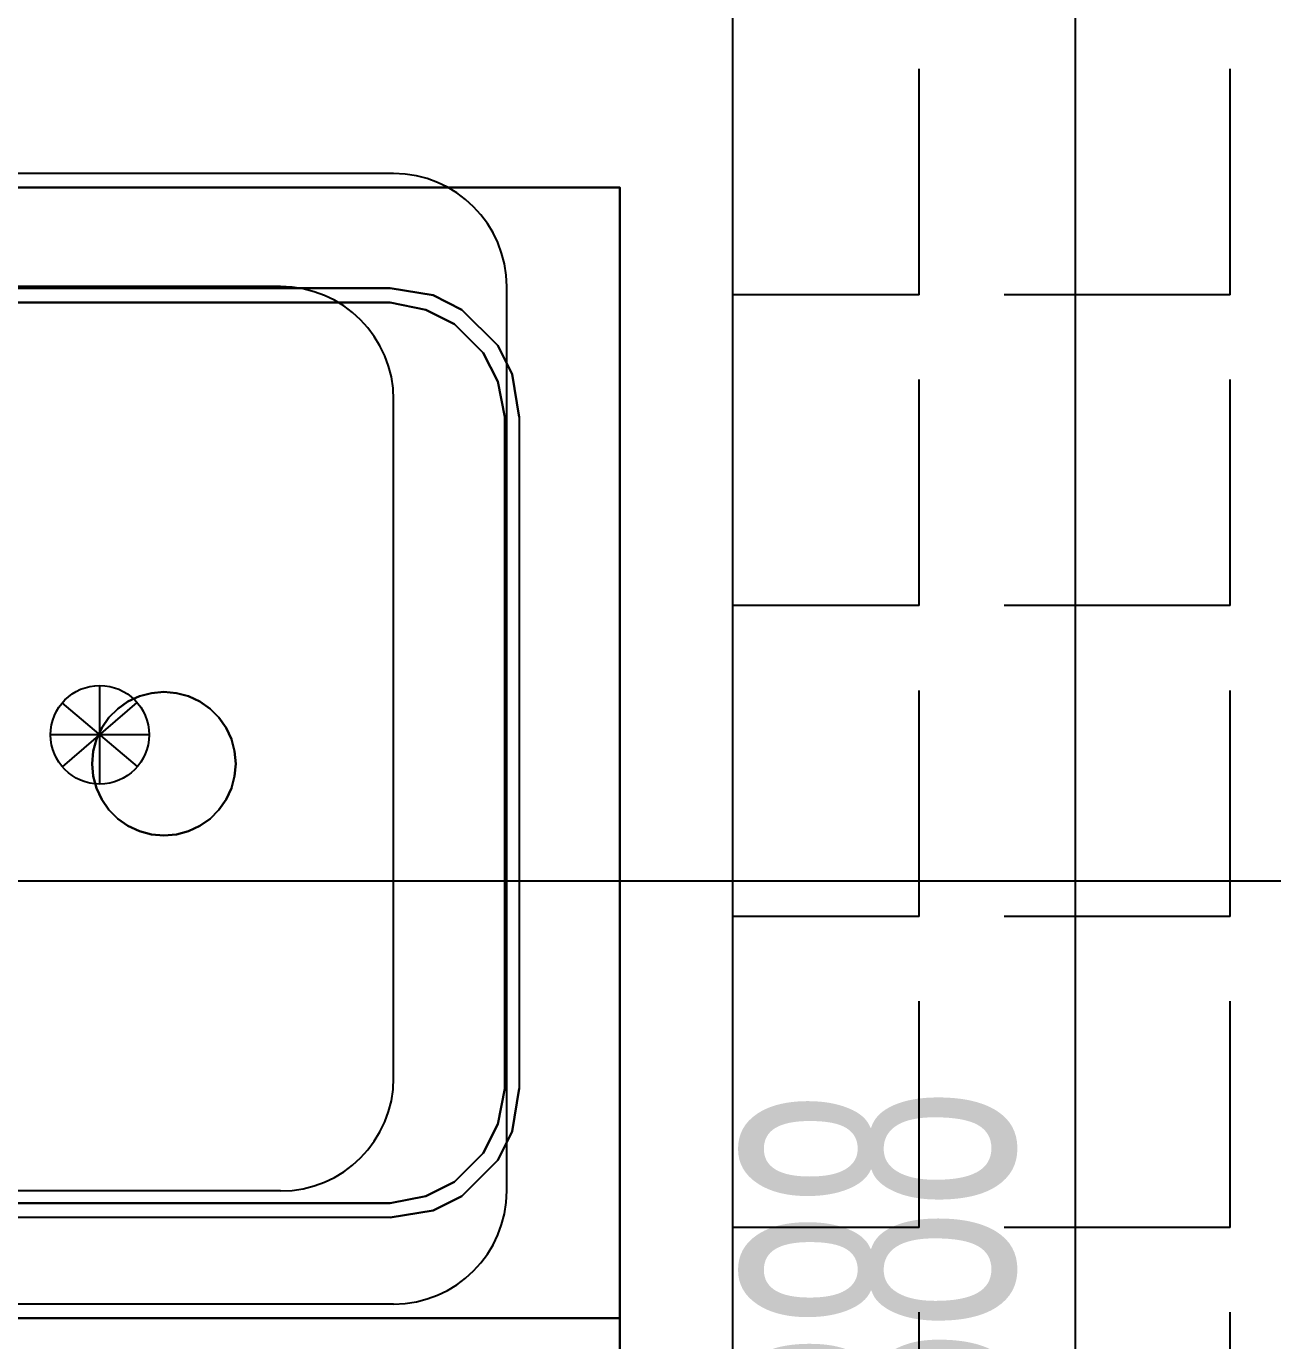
# Model space of a CAD drawing. Header units: inches. Extents: x -7543 to -822, y 102837 to 190349.
# Drawn here: x -834.04301 to -834.03199, y 102837.0138 to 102837.02543 of the extents above; entities that cross this region are included whole.
import ezdxf

# ---------------------------------------------------------------- set-up
doc = ezdxf.new("R2010")
doc.units = ezdxf.units.IN
doc.header["$MEASUREMENT"] = 0
doc.layers.add('ICOL', color=55, linetype='Continuous', lineweight=25)
doc.layers.add('TEFRİŞ', color=7, linetype='Continuous', lineweight=25, true_color=0x78462c)
doc.styles.add('OLCU', font='tromand.shx', dxfattribs={"width": 0.6, "height": 12})

msp = doc.modelspace()

# ---------------------------------------------------------------- linework, layer by layer
at = {"layer": 'ICOL'}
for p, q in [((-834.033735, 102837.053184), (-834.033735, 102836.975684)), ((-834.035114, 102837.023057), (-834.035114, 102837.025057)), ((-834.032364, 102837.023057), (-834.032364, 102837.025057)), ((-834.039761, 102837.024129), (-834.045261, 102837.024129)), ((-834.040761, 102837.023129), (-834.044261, 102837.023129)), ((-834.038761, 102837.015129), (-834.038761, 102837.023129)), ((-834.035114, 102837.023057), (-834.036761, 102837.023057)), ((-834.032364, 102837.023057), (-834.034364, 102837.023057)), ((-834.035114, 102837.020307), (-834.035114, 102837.022307)), ((-834.032364, 102837.020307), (-834.032364, 102837.022307)), ((-834.039761, 102837.016129), (-834.039761, 102837.022129)), ((-834.035114, 102837.020307), (-834.036761, 102837.020307)), ((-834.032364, 102837.020307), (-834.034364, 102837.020307)), ((-834.042359, 102837.018729), (-834.042359, 102837.019602)), ((-834.035114, 102837.017557), (-834.035114, 102837.019557)), ((-834.032364, 102837.017557), (-834.032364, 102837.019557)), ((-834.042025, 102837.018884), (-834.042693, 102837.019446)), ((-834.04269, 102837.01888), (-834.042029, 102837.01945)), ((-834.041923, 102837.019165), (-834.042796, 102837.019165)), ((-834.048605, 102837.017874), (-833.844417, 102837.017874)), ((-834.035114, 102837.017557), (-834.036761, 102837.017557)), ((-834.032364, 102837.017557), (-834.034364, 102837.017557)), ((-834.035114, 102837.014807), (-834.035114, 102837.016807)), ((-834.032364, 102837.014807), (-834.032364, 102837.016807)), ((-834.040761, 102837.015129), (-834.044261, 102837.015129)), ((-834.035114, 102837.014807), (-834.036761, 102837.014807)), ((-834.032364, 102837.014807), (-834.034364, 102837.014807)), ((-834.039761, 102837.014129), (-834.045261, 102837.014129)), ((-834.035114, 102837.012057), (-834.035114, 102837.014057)), ((-834.032364, 102837.012057), (-834.032364, 102837.014057))]:
    msp.add_line(p, q, dxfattribs=at)
msp.add_circle((-834.042359, 102837.019165), 0.000436, dxfattribs=at)
for centre, start, end in [((-834.039761, 102837.023129), 0, 90), ((-834.040761, 102837.022129), 0, 90), ((-834.040761, 102837.016129), 270, 0), ((-834.039761, 102837.015129), 270, 0)]:
    msp.add_arc(centre, 0.001, start, end, dxfattribs=at)
at = {"layer": 'TEFRİŞ'}
for p, q in [((-834.036761, 102836.976184), (-834.036761, 102837.040664)), ((-834.036761, 102836.992719), (-834.036761, 102837.024129)), ((-834.044459, 102837.023116, -0.004191), (-834.039793, 102837.023116, -0.004191)), ((-834.039412, 102837.023052, -0.004191), (-834.039793, 102837.023116, -0.004191)), ((-834.039158, 102837.022925, -0.004191), (-834.039412, 102837.023052, -0.004191)), ((-834.039476, 102837.022925, -0.004191), (-834.039793, 102837.022989, -0.004191)), ((-834.039222, 102837.022798, -0.004191), (-834.039476, 102837.022925, -0.004191)), ((-834.038841, 102837.022608, -0.004191), (-834.039158, 102837.022925, -0.004191)), ((-834.038968, 102837.022544, -0.004191), (-834.039222, 102837.022798, -0.004191)), ((-834.038714, 102837.022354, -0.004191), (-834.038841, 102837.022608, -0.004191)), ((-834.038841, 102837.02229, -0.004191), (-834.038968, 102837.022544, -0.004191)), ((-834.03865, 102837.021973, -0.004191), (-834.038714, 102837.022354, -0.004191)), ((-834.038777, 102837.021973, -0.004191), (-834.038841, 102837.02229, -0.004191)), ((-834.03865, 102837.021973, -0.004191), (-834.03865, 102837.016037, -0.004191)), ((-834.038777, 102837.016037, -0.004191), (-834.038841, 102837.015719, -0.004191)), ((-834.03865, 102837.016037, -0.004191), (-834.038714, 102837.015656, -0.004191)), ((-834.038841, 102837.015719, -0.004191), (-834.038968, 102837.015465, -0.004191)), ((-834.038714, 102837.015656, -0.004191), (-834.038841, 102837.015402, -0.004191)), ((-834.038968, 102837.015465, -0.004191), (-834.039222, 102837.015211, -0.004191)), ((-834.038841, 102837.015402, -0.004191), (-834.039158, 102837.015084, -0.004191)), ((-834.039222, 102837.015211, -0.004191), (-834.039476, 102837.015084, -0.004191)), ((-834.039476, 102837.015084, -0.004191), (-834.039793, 102837.015021, -0.004191)), ((-834.039158, 102837.015084, -0.004191), (-834.039412, 102837.014957, -0.004191)), ((-834.039412, 102837.014957, -0.004191), (-834.039793, 102837.014894, -0.004191))]:
    msp.add_line(p, q, dxfattribs=at)
for points in [[(-834.047761, 102837.024005, -0.000127), (-834.037761, 102837.024005, -0.000127), (-834.037761, 102837.024005), (-834.047761, 102837.024005)], [(-834.037761, 102837.014005, -0.000127), (-834.037761, 102837.024005, -0.000127), (-834.037761, 102837.024005), (-834.037761, 102837.014005)], [(-834.039793, 102837.022989, -0.004191), (-834.044459, 102837.022989, -0.004191), (-834.044459, 102837.022989, -0.000127), (-834.039793, 102837.022989, -0.000127)], [(-834.039476, 102837.022925, -0.004191), (-834.039793, 102837.022989, -0.004191), (-834.039793, 102837.022989, -0.000127), (-834.039476, 102837.022925, -0.000127)], [(-834.039476, 102837.022925, -0.004191), (-834.039222, 102837.022798, -0.004191), (-834.039222, 102837.022798, -0.000127), (-834.039476, 102837.022925, -0.000127)], [(-834.038968, 102837.022544, -0.004191), (-834.039222, 102837.022798, -0.004191), (-834.039222, 102837.022798, -0.000127), (-834.038968, 102837.022544, -0.000127)], [(-834.038841, 102837.02229, -0.004191), (-834.038968, 102837.022544, -0.004191), (-834.038968, 102837.022544, -0.000127), (-834.038841, 102837.02229, -0.000127)], [(-834.038777, 102837.021973, -0.004191), (-834.038841, 102837.02229, -0.004191), (-834.038841, 102837.02229, -0.000127), (-834.038777, 102837.021973, -0.000127)], [(-834.038777, 102837.016037, -0.004191), (-834.038777, 102837.021973, -0.004191), (-834.038777, 102837.021973, -0.000127), (-834.038777, 102837.016037, -0.000127)], [(-834.042009, 102837.019505, -0.004191), (-834.041902, 102837.019534, -0.004191), (-834.041902, 102837.019534, -0.004064), (-834.042009, 102837.019505, -0.004064)], [(-834.041902, 102837.019534, -0.004191), (-834.041792, 102837.019544, -0.004191), (-834.041792, 102837.019544, -0.004064), (-834.041902, 102837.019534, -0.004064)], [(-834.041792, 102837.019544, -0.004191), (-834.041682, 102837.019534, -0.004191), (-834.041682, 102837.019534, -0.004064), (-834.041792, 102837.019544, -0.004064)], [(-834.041792, 102837.019544, -0.004191), (-834.041792, 102837.019544, -0.004191), (-834.041792, 102837.019544, -0.004064)], [(-834.041682, 102837.019534, -0.004191), (-834.041575, 102837.019505, -0.004191), (-834.041575, 102837.019505, -0.004064), (-834.041682, 102837.019534, -0.004064)], [(-834.0422, 102837.019395, -0.004191), (-834.04211, 102837.019459, -0.004191), (-834.04211, 102837.019459, -0.004064), (-834.0422, 102837.019395, -0.004064)], [(-834.04211, 102837.019459, -0.004191), (-834.042009, 102837.019505, -0.004191), (-834.042009, 102837.019505, -0.004064), (-834.04211, 102837.019459, -0.004064)], [(-834.041575, 102837.019505, -0.004191), (-834.041475, 102837.019459, -0.004191), (-834.041475, 102837.019459, -0.004064), (-834.041575, 102837.019505, -0.004064)], [(-834.041475, 102837.019459, -0.004191), (-834.041384, 102837.019395, -0.004191), (-834.041384, 102837.019395, -0.004064), (-834.041475, 102837.019459, -0.004064)], [(-834.042342, 102837.019226, -0.004191), (-834.042279, 102837.019317, -0.004191), (-834.042279, 102837.019317, -0.004064), (-834.042342, 102837.019226, -0.004064)], [(-834.042279, 102837.019317, -0.004191), (-834.0422, 102837.019395, -0.004191), (-834.0422, 102837.019395, -0.004064), (-834.042279, 102837.019317, -0.004064)], [(-834.041384, 102837.019395, -0.004191), (-834.041306, 102837.019317, -0.004191), (-834.041306, 102837.019317, -0.004064), (-834.041384, 102837.019395, -0.004064)], [(-834.041306, 102837.019317, -0.004191), (-834.041242, 102837.019226, -0.004191), (-834.041242, 102837.019226, -0.004064), (-834.041306, 102837.019317, -0.004064)], [(-834.042389, 102837.019126, -0.004191), (-834.042342, 102837.019226, -0.004191), (-834.042342, 102837.019226, -0.004064), (-834.042389, 102837.019126, -0.004064)], [(-834.041242, 102837.019226, -0.004191), (-834.041195, 102837.019126, -0.004191), (-834.041195, 102837.019126, -0.004064), (-834.041242, 102837.019226, -0.004064)], [(-834.042418, 102837.019019, -0.004191), (-834.042389, 102837.019126, -0.004191), (-834.042389, 102837.019126, -0.004064), (-834.042418, 102837.019019, -0.004064)], [(-834.041195, 102837.019126, -0.004191), (-834.041167, 102837.019019, -0.004191), (-834.041167, 102837.019019, -0.004064), (-834.041195, 102837.019126, -0.004064)], [(-834.042427, 102837.018909, -0.004191), (-834.042418, 102837.019019, -0.004191), (-834.042418, 102837.019019, -0.004064), (-834.042427, 102837.018909, -0.004064)], [(-834.041167, 102837.019019, -0.004191), (-834.041157, 102837.018909, -0.004191), (-834.041157, 102837.018909, -0.004064), (-834.041167, 102837.019019, -0.004064)], [(-834.042418, 102837.018798, -0.004191), (-834.042427, 102837.018909, -0.004191), (-834.042427, 102837.018909, -0.004064), (-834.042418, 102837.018798, -0.004064)], [(-834.041157, 102837.018909, -0.004191), (-834.041167, 102837.018798, -0.004191), (-834.041167, 102837.018798, -0.004064), (-834.041157, 102837.018909, -0.004064)], [(-834.042389, 102837.018691, -0.004191), (-834.042418, 102837.018798, -0.004191), (-834.042418, 102837.018798, -0.004064), (-834.042389, 102837.018691, -0.004064)], [(-834.041167, 102837.018798, -0.004191), (-834.041195, 102837.018691, -0.004191), (-834.041195, 102837.018691, -0.004064), (-834.041167, 102837.018798, -0.004064)], [(-834.042342, 102837.018591, -0.004191), (-834.042389, 102837.018691, -0.004191), (-834.042389, 102837.018691, -0.004064), (-834.042342, 102837.018591, -0.004064)], [(-834.041195, 102837.018691, -0.004191), (-834.041242, 102837.018591, -0.004191), (-834.041242, 102837.018591, -0.004064), (-834.041195, 102837.018691, -0.004064)], [(-834.042279, 102837.0185, -0.004191), (-834.042342, 102837.018591, -0.004191), (-834.042342, 102837.018591, -0.004064), (-834.042279, 102837.0185, -0.004064)], [(-834.0422, 102837.018422, -0.004191), (-834.042279, 102837.0185, -0.004191), (-834.042279, 102837.0185, -0.004064), (-834.0422, 102837.018422, -0.004064)], [(-834.041306, 102837.0185, -0.004191), (-834.041384, 102837.018422, -0.004191), (-834.041384, 102837.018422, -0.004064), (-834.041306, 102837.0185, -0.004064)], [(-834.041242, 102837.018591, -0.004191), (-834.041306, 102837.0185, -0.004191), (-834.041306, 102837.0185, -0.004064), (-834.041242, 102837.018591, -0.004064)], [(-834.04211, 102837.018359, -0.004191), (-834.0422, 102837.018422, -0.004191), (-834.0422, 102837.018422, -0.004064), (-834.04211, 102837.018359, -0.004064)], [(-834.041384, 102837.018422, -0.004191), (-834.041475, 102837.018359, -0.004191), (-834.041475, 102837.018359, -0.004064), (-834.041384, 102837.018422, -0.004064)], [(-834.042009, 102837.018312, -0.004191), (-834.04211, 102837.018359, -0.004191), (-834.04211, 102837.018359, -0.004064), (-834.042009, 102837.018312, -0.004064)], [(-834.041902, 102837.018283, -0.004191), (-834.042009, 102837.018312, -0.004191), (-834.042009, 102837.018312, -0.004064), (-834.041902, 102837.018283, -0.004064)], [(-834.041792, 102837.018274, -0.004191), (-834.041902, 102837.018283, -0.004191), (-834.041902, 102837.018283, -0.004064), (-834.041792, 102837.018274, -0.004064)], [(-834.041682, 102837.018283, -0.004191), (-834.041792, 102837.018274, -0.004191), (-834.041792, 102837.018274, -0.004064), (-834.041682, 102837.018283, -0.004064)], [(-834.041792, 102837.018274, -0.004191), (-834.041792, 102837.018274, -0.004191), (-834.041792, 102837.018274, -0.004064)], [(-834.041575, 102837.018312, -0.004191), (-834.041682, 102837.018283, -0.004191), (-834.041682, 102837.018283, -0.004064), (-834.041575, 102837.018312, -0.004064)], [(-834.041475, 102837.018359, -0.004191), (-834.041575, 102837.018312, -0.004191), (-834.041575, 102837.018312, -0.004064), (-834.041475, 102837.018359, -0.004064)], [(-834.038841, 102837.015719, -0.004191), (-834.038777, 102837.016037, -0.004191), (-834.038777, 102837.016037, -0.000127), (-834.038841, 102837.015719, -0.000127)], [(-834.038968, 102837.015465, -0.004191), (-834.038841, 102837.015719, -0.004191), (-834.038841, 102837.015719, -0.000127), (-834.038968, 102837.015465, -0.000127)], [(-834.039222, 102837.015211, -0.004191), (-834.038968, 102837.015465, -0.004191), (-834.038968, 102837.015465, -0.000127), (-834.039222, 102837.015211, -0.000127)], [(-834.039476, 102837.015084, -0.004191), (-834.039222, 102837.015211, -0.004191), (-834.039222, 102837.015211, -0.000127), (-834.039476, 102837.015084, -0.000127)], [(-834.044459, 102837.015021, -0.004191), (-834.039793, 102837.015021, -0.004191), (-834.039793, 102837.015021, -0.000127), (-834.044459, 102837.015021, -0.000127)], [(-834.039793, 102837.015021, -0.004191), (-834.039476, 102837.015084, -0.004191), (-834.039476, 102837.015084, -0.000127), (-834.039793, 102837.015021, -0.000127)], [(-834.047761, 102837.014005, -0.000127), (-834.037761, 102837.014005, -0.000127), (-834.037761, 102837.014005), (-834.047761, 102837.014005)], [(-834.047761, 102837.014005), (-834.037761, 102837.014005), (-834.037761, 102837.007205), (-834.047761, 102837.007205)], [(-834.037761, 102837.007205, -0.000127), (-834.037761, 102837.014005, -0.000127), (-834.037761, 102837.014005), (-834.037761, 102837.007205)]]:
    msp.add_3dface(points, dxfattribs=at)
for points, invisible_edges in [([(-834.044459, 102837.023116), (-834.044459, 102837.024005), (-834.039793, 102837.024005), (-834.039793, 102837.023116)], 5), ([(-834.044459, 102837.023116), (-834.044459, 102837.024005), (-834.039793, 102837.024005), (-834.039793, 102837.023116)], 5), ([(-834.039793, 102837.023116), (-834.039412, 102837.023052), (-834.039031, 102837.024005), (-834.039793, 102837.024005)], 10), ([(-834.039412, 102837.023052), (-834.039158, 102837.022925), (-834.038269, 102837.024005), (-834.039031, 102837.024005)], 10), ([(-834.039158, 102837.022925), (-834.038841, 102837.022608), (-834.037761, 102837.024005), (-834.038269, 102837.024005)], 10), ([(-834.038841, 102837.022608), (-834.037761, 102837.02337), (-834.037761, 102837.024005)], 9), ([(-834.038841, 102837.022608), (-834.038714, 102837.022354), (-834.037761, 102837.022544), (-834.037761, 102837.02337)], 10), ([(-834.044459, 102837.022989, -0.000127), (-834.039793, 102837.022989, -0.000127), (-834.039793, 102837.023116), (-834.044459, 102837.023116)], 10), ([(-834.039476, 102837.022925, -0.000127), (-834.039412, 102837.023052), (-834.039793, 102837.023116), (-834.039793, 102837.022989, -0.000127)], 5), ([(-834.039222, 102837.022798, -0.000127), (-834.039158, 102837.022925), (-834.039412, 102837.023052), (-834.039476, 102837.022925, -0.000127)], 5), ([(-834.038841, 102837.022608), (-834.039158, 102837.022925), (-834.039222, 102837.022798, -0.000127), (-834.038968, 102837.022544, -0.000127)], 10), ([(-834.038714, 102837.022354), (-834.038841, 102837.022608), (-834.038968, 102837.022544, -0.000127), (-834.038841, 102837.02229, -0.000127)], 10), ([(-834.03865, 102837.021973), (-834.037761, 102837.021973), (-834.037761, 102837.022544), (-834.038714, 102837.022354)], 5), ([(-834.038777, 102837.021973, -0.000127), (-834.03865, 102837.021973), (-834.038714, 102837.022354), (-834.038841, 102837.02229, -0.000127)], 5), ([(-834.038777, 102837.021973, -0.000127), (-834.038777, 102837.016037, -0.000127), (-834.03865, 102837.016037), (-834.03865, 102837.021973)], 14), ([(-834.03865, 102837.021973), (-834.03865, 102837.016037), (-834.037761, 102837.016037), (-834.037761, 102837.021973)], 11), ([(-834.038777, 102837.016037, -0.000127), (-834.03865, 102837.016037), (-834.038714, 102837.015656), (-834.038841, 102837.015719, -0.000127)], 5), ([(-834.03865, 102837.016037), (-834.037761, 102837.016037), (-834.037761, 102837.015465), (-834.038714, 102837.015656)], 5), ([(-834.038714, 102837.015656), (-834.038841, 102837.015402), (-834.038968, 102837.015465, -0.000127), (-834.038841, 102837.015719, -0.000127)], 10), ([(-834.038841, 102837.015402), (-834.038714, 102837.015656), (-834.037761, 102837.015465), (-834.037761, 102837.01464)], 10), ([(-834.038841, 102837.015402), (-834.039158, 102837.015084), (-834.039222, 102837.015211, -0.000127), (-834.038968, 102837.015465, -0.000127)], 10), ([(-834.039158, 102837.015084), (-834.038841, 102837.015402), (-834.037761, 102837.014005), (-834.038269, 102837.014005)], 10), ([(-834.038841, 102837.015402), (-834.037761, 102837.01464), (-834.037761, 102837.014005)], 9), ([(-834.039222, 102837.015211, -0.000127), (-834.039158, 102837.015084), (-834.039412, 102837.014957), (-834.039476, 102837.015084, -0.000127)], 5), ([(-834.044459, 102837.015021, -0.000127), (-834.039793, 102837.015021, -0.000127), (-834.039793, 102837.014894), (-834.044459, 102837.014894)], 10), ([(-834.039476, 102837.015084, -0.000127), (-834.039412, 102837.014957), (-834.039793, 102837.014894), (-834.039793, 102837.015021, -0.000127)], 5), ([(-834.039412, 102837.014957), (-834.039158, 102837.015084), (-834.038269, 102837.014005), (-834.039031, 102837.014005)], 10), ([(-834.044459, 102837.014894), (-834.044459, 102837.014005), (-834.039793, 102837.014005), (-834.039793, 102837.014894)], 5), ([(-834.039793, 102837.014894), (-834.039412, 102837.014957), (-834.039031, 102837.014005), (-834.039793, 102837.014005)], 10)]:
    msp.add_3dface(points, dxfattribs=dict(at, invisible_edges=invisible_edges))

# ---------------------------------------------------------------- texts
at = {"layer": 'ICOL', "insert": (-834.035463, 102837.014434), "char_height": 0.0024, "attachment_point": 5, "rotation": 90, "style": 'OLCU'}
msp.add_mtext('\\A1;388', dxfattribs=at)

doc.saveas('drawing.dxf')
